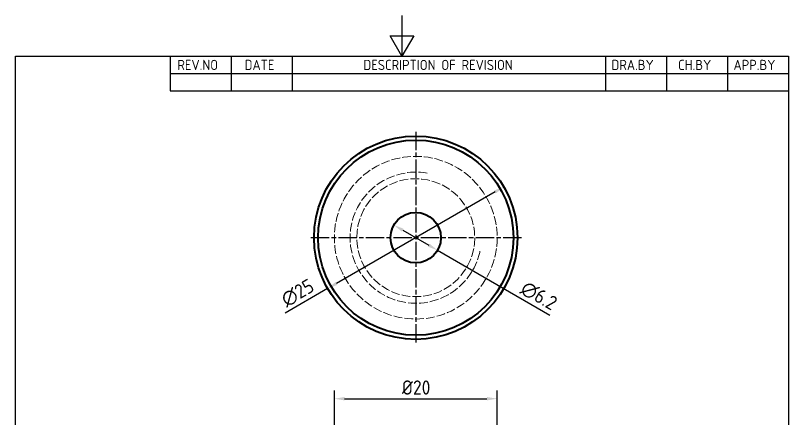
# Model space of a CAD drawing. Header units: millimetres. Extents: x 0 to 105, y 0 to 149.
# Drawn here: x 5 to 100, y 98.8 to 148.5 of the extents above; entities that cross this region are included whole.
import ezdxf

# ---------------------------------------------------------------- set-up
doc = ezdxf.new("R2010")
doc.units = ezdxf.units.MM
doc.header["$LTSCALE"] = 0.5
doc.linetypes.add('CHAIN', pattern=[0.35429999999999995, 0.2362, -0.0295, 0.0591, -0.0295])
doc.linetypes.add('DASHED', pattern=[0.2067, 0.1654, -0.0413])
doc.layers.get('0').update_dxf_attribs({"color": 3, "lineweight": 25})
for name, color, linetype, lineweight in [('가려진 것(ISO)', 2, 'DASHED', 18), ('가시적인 것(ISO)', 3, 'Continuous', 40), ('경계(ISO)', 7, 'Continuous', 25), ('기호(ISO)', 5, 'Continuous', 25), ('중심 표식(ISO)', 1, 'Continuous', 25), ('치수(ISO)', 2, 'Continuous', 25)]:
    doc.layers.add(name, color=color, linetype=linetype, lineweight=lineweight)
doc.styles.add('ISO Proportiona M2B', font='isocp.shx')
doc.styles.add('치수 텍스트_PSTEK_POSCO', font='isocp.shx')
doc.dimstyles.new('치수_PSTEK_POSCO', dxfattribs={"dimscale": 0.5, "dimtxt": 3.5, "dimasz": 2.5, "dimexe": 2, "dimexo": 2.5, "dimgap": 1, "dimtad": 1, "dimrnd": 1e-08, "dimdsep": 46, "dimtxsty": '치수 텍스트_PSTEK_POSCO', "dimcen": 0.09, "dimdle": 10, "dimclrd": 7, "dimclre": 7, "dimclrt": 2, "dimadec": 1, "dimazin": 2, "dimtfac": 1, "dimtmove": 0, "dimatfit": 3, "dimfxl": 0, "dimtolj": 1, "dimlwd": -1, "dimlwe": -1, "dimarcsym": 0})

# ---------------------------------------------------------------- blocks, each defined once
blk = doc.blocks.new('경계 Default Border')
at = {"layer": '경계(ISO)', "flags": 128}
for points in [[(105, 297.0000076293945), (105, 287.0000076293945), (102.1132469177246, 292.0000076293945), (107.8867530822754, 292.0000076293945), (105, 287.0000076293945)], [(10, 10), (10, 287.0000076293945), (200, 287.0000076293945), (200, 10), (10, 10)]]:
    blk.add_lwpolyline(points, dxfattribs=at)
blk = doc.blocks.new('*D26')
at = {"layer": 'Defpoints', "color": 0, "transparency": 16777216}
for p in [(65.01324550571728, 127.4258363012618), (43.36261041110505, 114.9258363012638)]:
    blk.add_point(p, dxfattribs=at)
at = {"layer": '치수(ISO)', "color": 7, "transparency": 16777216}
for p, q in [((63.93071375098668, 126.8008363012619), (44.44514216583566, 115.5508363012637)), ((43.36261041110505, 114.9258363012638), (38.14284195020842, 111.9122015752582))]:
    blk.add_line(p, q, dxfattribs=at)
for points in [[(63.82654708432004, 126.9812582603837), (64.03488041765334, 126.6204143421402), (65.01324550571728, 127.4258363012618)], [(44.34097549916902, 115.7312582603854), (44.54930883250231, 115.3704143421419), (43.36261041110505, 114.9258363012638)]]:
    blk.add_solid(points, dxfattribs=at)
at = {"layer": '치수(ISO)', "color": 2, "transparency": 16777216, "insert": (37.88826853005354, 113.3531356732233), "char_height": 1.75, "attachment_point": 4, "rotation": 29.9999999999947, "style": '치수 텍스트_PSTEK_POSCO'}
blk.add_mtext('\\A1;∅25', dxfattribs=at)
blk = doc.blocks.new('*D27')
at = {"layer": 'Defpoints', "color": 0, "transparency": 16777216}
for p in [(51.50324920667919, 122.7258363012625), (56.87260671014302, 119.625836301263)]:
    blk.add_point(p, dxfattribs=at)
at = {"layer": '치수(ISO)', "color": 7, "transparency": 16777216}
for p, q in [((52.5857809614098, 122.1008363012626), (55.79007495541241, 120.2508363012629)), ((56.87260671014302, 119.625836301263), (70.65433323719913, 111.6689527809711))]:
    blk.add_line(p, q, dxfattribs=at)
for points in [[(52.68994762807645, 122.2812582603844), (52.48161429474314, 121.9204143421409), (51.50324920667919, 122.7258363012625)], [(55.89424162207907, 120.4312582603847), (55.68590828874576, 120.0704143421411), (56.87260671014302, 119.625836301263)]]:
    blk.add_solid(points, dxfattribs=at)
at = {"layer": '치수(ISO)', "color": 2, "transparency": 16777216, "insert": (67.33213223906722, 115.1749385521642), "char_height": 1.75, "attachment_point": 4, "rotation": 330.00000000000534, "style": '치수 텍스트_PSTEK_POSCO'}
blk.add_mtext('\\A1;∅6.2', dxfattribs=at)
blk = doc.blocks.new('*D28')
at = {"layer": 'Defpoints', "color": 0, "transparency": 16777216}
for p in [(64.18792795839447, 101.3778507963214), (44.18792795839447, 71.37785079632144), (64.18792795839447, 71.37785079632144)]:
    blk.add_point(p, dxfattribs=at)
at = {"layer": '치수(ISO)', "color": 7, "transparency": 16777216}
for p, q in [((44.18792795839447, 72.62785079632144), (44.18792795839447, 102.3778507963214)), ((64.18792795839447, 72.62785079632144), (64.18792795839447, 102.3778507963214)), ((45.43792795839447, 101.3778507963214), (62.93792795839447, 101.3778507963214))]:
    blk.add_line(p, q, dxfattribs=at)
for points in [[(45.43792795839447, 101.5861841296548), (45.43792795839447, 101.1695174629881), (44.18792795839447, 101.3778507963214)], [(62.93792795839447, 101.5861841296548), (62.93792795839447, 101.1695174629881), (64.18792795839447, 101.3778507963214)]]:
    blk.add_solid(points, dxfattribs=at)
at = {"layer": '치수(ISO)', "color": 2, "transparency": 16777216, "insert": (52.48098898201651, 102.7530230404159), "char_height": 1.75, "attachment_point": 4, "style": '치수 텍스트_PSTEK_POSCO'}
blk.add_mtext('\\A1;Ø20', dxfattribs=at)

msp = doc.modelspace()

# ---------------------------------------------------------------- linework, layer by layer
at = {"layer": '가려진 것(ISO)', "ltscale": 12.93515205383301}
msp.add_circle((54.1879279584111, 121.1758363012572), 9.999999999999998, dxfattribs=at)
at = {"layer": '가려진 것(ISO)', "ltscale": 12.96368503570557}
msp.add_circle((54.1879279584111, 121.1758363012613), 7.250000000000001, dxfattribs=at)
at = {"layer": '가려진 것(ISO)', "ltscale": 13.12850952148438}
msp.add_arc((54.18792795841108, 121.1758363012518), 8.061999999999998, 80.00000000000172, 349.9999999999508, dxfattribs=at)
at = {"layer": '가시적인 것(ISO)'}
for centre, radius in [((54.1879279584111, 121.1758363012626), 12.5), ((54.1879279584111, 121.1758363012628), 12), ((54.1879279584111, 121.1758363012628), 3.100000000000006)]:
    msp.add_circle(centre, radius, dxfattribs=at)
at = {"layer": '기호(ISO)'}
for p, q in [((24, 143.5000038146973), (100, 143.5000038146973)), ((24, 143.5000038146973), (24, 141.3600038146973)), ((31.5, 143.5000038146973), (31.5, 141.3600038146973)), ((39, 143.5000038146973), (39, 141.3600038146973)), ((77.5, 143.5000038146973), (77.5, 141.3600038146973)), ((85, 143.5000038146973), (85, 141.3600038146973)), ((92.5, 143.5000038146973), (92.5, 141.3600038146973)), ((100, 143.5000038146973), (100, 141.3600038146973)), ((24, 141.3600038146973), (100, 141.3600038146973)), ((24, 141.3600038146973), (24, 139.2200038146973)), ((31.5, 141.3600038146973), (31.5, 139.2200038146973)), ((39, 141.3600038146973), (39, 139.2200038146973)), ((77.5, 141.3600038146973), (77.5, 139.2200038146973)), ((85, 141.3600038146973), (85, 139.2200038146973)), ((92.5, 141.3600038146973), (92.5, 139.2200038146973)), ((100, 141.3600038146973), (100, 139.2200038146973)), ((24, 139.2200038146973), (100, 139.2200038146973))]:
    msp.add_line(p, q, dxfattribs=at)
at = {"layer": '중심 표식(ISO)', "linetype": 'CHAIN', "ltscale": 19.05165100097656}
for p, q in [((54.18792795841109, 134.1758363012628), (54.18792795841109, 108.1758363012628)), ((67.1879279584111, 121.1758363012628), (41.18792795841109, 121.1758363012628))]:
    msp.add_line(p, q, dxfattribs=at)

# ---------------------------------------------------------------- block references
at = {"xscale": 0.5, "yscale": 0.5, "zscale": 0.5}
msp.add_blockref('경계 Default Border', (0, 0), dxfattribs=at)

# ---------------------------------------------------------------- texts
at = {"layer": '기호(ISO)', "color": 2, "char_height": 1.25, "attachment_point": 7, "style": 'ISO Proportiona M2B'}
for s, insert in [('REV.NO', (24.8935581841154, 141.7915950251697)), ('DATE', (33.15711588641833, 141.7915950251697)), ('DESCRIPTION OF REVISION', (47.75351021668148, 141.7915950251697)), ('DRA.BY', (78.23786697766016, 141.7915950251697)), ('CH.BY', (86.43214575430582, 141.7915950251697)), ('APP.BY', (93.23886698022017, 141.7915950251697))]:
    msp.add_mtext(s, dxfattribs=dict(at, insert=insert))

# ---------------------------------------------------------------- dimensions: what is measured, and where the dimension line sits
at = {"layer": '치수(ISO)', "color": 7}
for p1, p2, override, picture, middle in [((65.01324550571728, 127.4258363012618), (43.36261041110505, 114.9258363012638), {"dimdec": 2, "dimlfac": 0.9999999999999938, "dimtp": 0, "dimtm": -0, "dimtdec": 2, "dimatfit": 2}, '*D26', (40.12278706213915, 113.0553234186118)), ((51.50324920667919, 122.7258363012625), (56.87260671014302, 119.625836301263), {"dimdec": 2, "dimlfac": 1, "dimtp": 0, "dimtm": -0, "dimtdec": 2, "dimatfit": 2}, '*D27', (68.43293332616349, 112.951478617585))]:
    dim = msp.add_diameter_dim_2p(p1=p1, p2=p2, dimstyle='치수_PSTEK_POSCO', override=override, dxfattribs=at)
    dim.commit()
    dim.dimension.update_dxf_attribs({"geometry": picture, "text_midpoint": middle, "dimtype": 163})
dim = msp.add_linear_dim(base=(64.18792795839447, 101.3778507963214), p1=(44.18792795839447, 71.37785079632144), p2=(64.18792795839447, 71.37785079632144), angle=180, text='Ø<>', dimstyle='치수_PSTEK_POSCO', override={"dimdec": 2, "dimtp": 0, "dimtm": -0, "dimtdec": 2, "dimtofl": 0, "dimatfit": 1}, dxfattribs=at)
dim.commit()
dim.dimension.update_dxf_attribs({"geometry": '*D28', "text_midpoint": (54.18792795839447, 101.3778507963214), "dimtype": 160})

doc.saveas('drawing.dxf')
